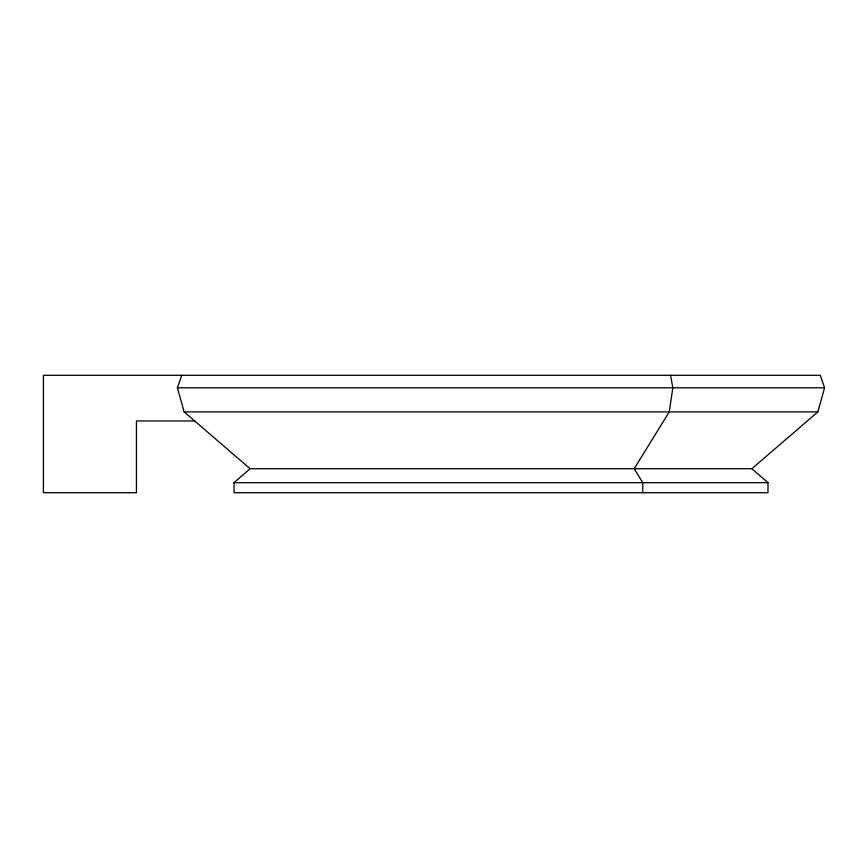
<?xml version="1.0" encoding="UTF-8"?>
<svg xmlns="http://www.w3.org/2000/svg" width="868" height="868" viewBox="0 0 868 868"><rect width="100%" height="100%" fill="white"/><g stroke="black" fill="none" stroke-linecap="round" stroke-linejoin="round"><path stroke-width="1.3" d="M181.727 375.291L177.398 387.812L184.135 411.888L250.103 468.709L751.872 468.709L817.862 411.888L824.6 387.812L820.271 375.291L43.4 375.291L43.4 492.709L136.439 492.709L136.439 420.969L194.682 420.969M250.103 468.709L234.013 482.673L234.013 492.709L767.985 492.709L767.985 482.673L751.883 468.709M177.408 387.812L824.578 387.812M184.157 411.888L817.84 411.888M234.024 482.673L767.963 482.673M670.53 375.291L672.83 387.812L669.25 411.888L634.215 468.709L642.765 482.673L642.765 492.709"/></g></svg>
